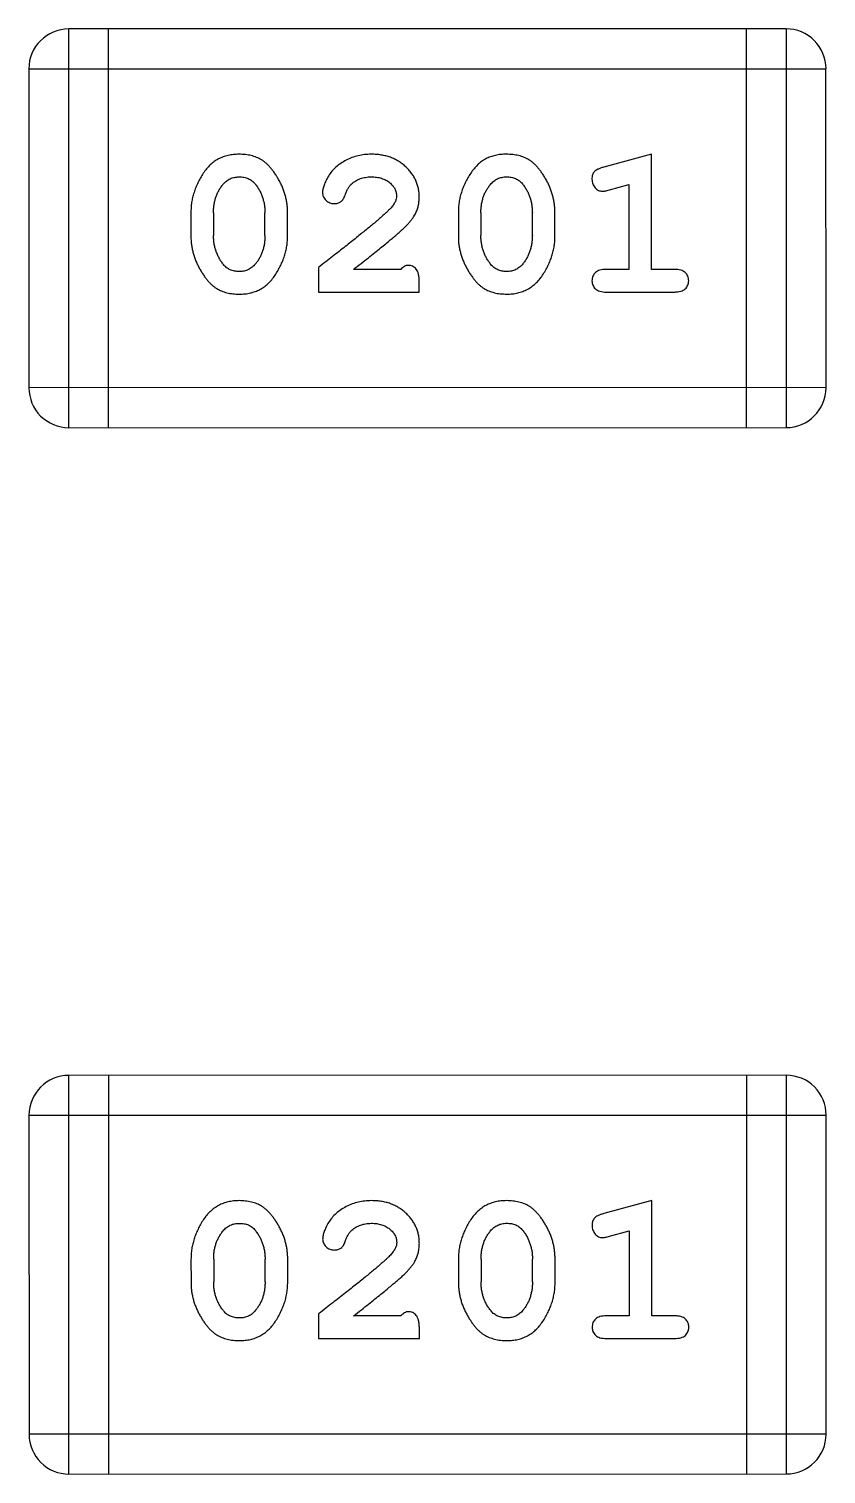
# Model space of a CAD drawing. Header units: millimetres. Extents: x 0 to 297, y 0 to 210.
# Drawn here: x 227.538 to 228.148, y 123.668 to 124.773 of the extents above; entities that cross this region are included whole.
import ezdxf

# ---------------------------------------------------------------- set-up
doc = ezdxf.new("R2010")
doc.units = ezdxf.units.MM
doc.layers.get('0').update_dxf_attribs({"linetype": 'CONTINUOUS'})

msp = doc.modelspace()

# ---------------------------------------------------------------- linework, layer by layer
at = {"color": 7, "linetype": 'Continuous'}
for p, q in [((228.1176, 124.7731), (227.5689, 124.773)), ((227.569, 124.4682), (227.5689, 124.773)), ((227.5994, 124.4682), (227.5994, 124.773)), ((228.0871, 124.7731), (228.0871, 124.4683)), ((228.1176, 124.7731), (228.1176, 124.4683)), ((227.5384, 124.7425), (228.148, 124.7426)), ((227.5384, 124.7425), (227.5385, 124.4987)), ((228.1481, 124.4988), (228.148, 124.7426)), ((228.0147, 124.6773), (227.9782, 124.6674)), ((228.0147, 124.5892), (228.0147, 124.6773)), ((227.9824, 124.65), (227.9974, 124.6542)), ((227.9974, 124.6542), (227.9974, 124.5892)), ((227.6623, 124.6326), (227.6623, 124.6149)), ((227.6797, 124.6324), (227.6797, 124.6152)), ((227.719, 124.6152), (227.719, 124.6324)), ((227.7363, 124.6149), (227.7363, 124.6326)), ((227.8669, 124.6327), (227.8669, 124.6149)), ((227.8842, 124.6324), (227.8842, 124.6152)), ((227.9235, 124.6152), (227.9235, 124.6324)), ((227.9408, 124.6149), (227.9408, 124.6327)), ((227.7599, 124.5907), (227.7599, 124.5719)), ((227.8228, 124.5892), (227.7866, 124.5892)), ((227.9974, 124.5892), (227.9801, 124.5892)), ((228.032, 124.5892), (228.0147, 124.5892)), ((227.837, 124.5719), (227.837, 124.5797)), ((227.7599, 124.5719), (227.837, 124.5719)), ((227.9801, 124.5719), (228.032, 124.5719)), ((228.1481, 124.4988), (227.5385, 124.4987)), ((227.569, 124.4682), (228.1176, 124.4683)), ((228.1177, 123.9731), (227.569, 123.973)), ((227.5691, 123.6682), (227.569, 123.973)), ((227.5995, 123.6682), (227.5995, 123.973)), ((228.0872, 123.9731), (228.0872, 123.6683)), ((228.1177, 123.9731), (228.1177, 123.6683)), ((227.5385, 123.9425), (228.1481, 123.9426)), ((227.5385, 123.9425), (227.5386, 123.6987)), ((228.1482, 123.6988), (228.1481, 123.9426)), ((228.0148, 123.8773), (227.9783, 123.8674)), ((228.0148, 123.7892), (228.0148, 123.8773)), ((227.9825, 123.85), (227.9975, 123.8542)), ((227.9975, 123.8542), (227.9975, 123.7892)), ((227.6624, 123.8326), (227.6625, 123.8149)), ((227.6798, 123.8324), (227.6798, 123.8152)), ((227.7191, 123.8152), (227.7191, 123.8324)), ((227.7364, 123.8149), (227.7364, 123.8326)), ((227.867, 123.8327), (227.867, 123.8149)), ((227.8843, 123.8324), (227.8843, 123.8152)), ((227.9236, 123.8152), (227.9236, 123.8324)), ((227.9409, 123.8149), (227.9409, 123.8327)), ((227.76, 123.7907), (227.76, 123.7719)), ((227.8229, 123.7892), (227.7867, 123.7892)), ((227.8371, 123.7719), (227.8371, 123.7797)), ((227.9975, 123.7892), (227.9802, 123.7892)), ((228.0321, 123.7892), (228.0148, 123.7892)), ((227.76, 123.7719), (227.8371, 123.7719)), ((227.9802, 123.7719), (228.0322, 123.7719)), ((228.1482, 123.6988), (227.5386, 123.6987)), ((227.5691, 123.6682), (228.1177, 123.6683))]:
    msp.add_line(p, q, dxfattribs=at)
for centre, start, end in [((227.5689, 124.7425), 90.0074, 180.0074), ((228.1176, 124.7426), 0.0074, 90.0074), ((227.569, 124.4987), 180.0074, 270.0074), ((228.1176, 124.4988), 270.0074, 0.0074), ((227.569, 123.9425), 90.0074, 180.0074), ((228.1177, 123.9426), 0.0074, 90.0074), ((227.5691, 123.6987), 180.0074, 270.0074), ((228.1177, 123.6988), 270.0074, 0.0074)]:
    msp.add_arc(centre, 0.0305, start, end, dxfattribs=at)
for points, knots in [([(227.6991, 124.6773), (227.6977, 124.6772), (227.6949, 124.6771), (227.6908, 124.6764), (227.687, 124.6753), (227.6834, 124.6737), (227.6801, 124.6717), (227.677, 124.6691), (227.6743, 124.6662), (227.6718, 124.6628), (227.6696, 124.6592), (227.6677, 124.6555), (227.666, 124.6518), (227.6647, 124.648), (227.6636, 124.6442), (227.6629, 124.6404), (227.6624, 124.6365), (227.6624, 124.6339), (227.6623, 124.6326)], [0, 0, 0, 0, 0.06692, 0.130834, 0.19258, 0.252759, 0.312631, 0.373411, 0.436359, 0.501894, 0.568244, 0.632472, 0.69556, 0.757163, 0.818592, 0.878885, 0.939235, 1, 1, 1, 1]), ([(227.7363, 124.6326), (227.7363, 124.6337), (227.7362, 124.6359), (227.7359, 124.6391), (227.7354, 124.6422), (227.7347, 124.6453), (227.7338, 124.6483), (227.7327, 124.6514), (227.7314, 124.6543), (227.7299, 124.6572), (227.7283, 124.6599), (227.7267, 124.6625), (227.725, 124.6648), (227.7233, 124.6669), (227.7216, 124.6688), (227.7199, 124.6704), (227.7182, 124.6718), (227.7158, 124.6734), (227.7126, 124.675), (227.7085, 124.6763), (227.7039, 124.6771), (227.7008, 124.6772), (227.6991, 124.6773)], [0, 0, 0, 0, 0.049855, 0.099516, 0.148482, 0.19758, 0.246804, 0.296268, 0.346517, 0.397047, 0.446826, 0.49336, 0.537801, 0.579207, 0.617974, 0.654833, 0.689171, 0.722088, 0.786392, 0.853518, 0.924186, 1, 1, 1, 1]), ([(227.8003, 124.6773), (227.7986, 124.6772), (227.7952, 124.6771), (227.7903, 124.6762), (227.7855, 124.6748), (227.7811, 124.6728), (227.7769, 124.6704), (227.7733, 124.6675), (227.7701, 124.6643), (227.7676, 124.6607), (227.7656, 124.6571), (227.7642, 124.6538), (227.7632, 124.6508), (227.7631, 124.6488), (227.763, 124.6479)], [0, 0, 0, 0, 0.098286, 0.193983, 0.289056, 0.384352, 0.477435, 0.566197, 0.652355, 0.737986, 0.818188, 0.887401, 0.94802, 1, 1, 1, 1]), ([(227.837, 124.6445), (227.8369, 124.6456), (227.8369, 124.6478), (227.8364, 124.6511), (227.8356, 124.6542), (227.8344, 124.6571), (227.833, 124.66), (227.8312, 124.6627), (227.8291, 124.6653), (227.8267, 124.6677), (227.824, 124.67), (227.8212, 124.6719), (227.8181, 124.6736), (227.8149, 124.675), (227.8115, 124.676), (227.8079, 124.6767), (227.8042, 124.6772), (227.8016, 124.6772), (227.8003, 124.6773)], [0, 0, 0, 0, 0.060981, 0.120256, 0.178148, 0.236115, 0.293993, 0.352864, 0.413358, 0.476056, 0.539296, 0.602396, 0.665116, 0.728325, 0.792919, 0.859317, 0.928302, 1, 1, 1, 1]), ([(227.9036, 124.6773), (227.9022, 124.6772), (227.8994, 124.6772), (227.8953, 124.6765), (227.8915, 124.6753), (227.8879, 124.6738), (227.8846, 124.6717), (227.8816, 124.6692), (227.8788, 124.6662), (227.8763, 124.6628), (227.8741, 124.6592), (227.8722, 124.6555), (227.8705, 124.6518), (227.8692, 124.6481), (227.8681, 124.6443), (227.8674, 124.6404), (227.8669, 124.6366), (227.8669, 124.634), (227.8669, 124.6327)], [0, 0, 0, 0, 0.06692, 0.130834, 0.19258, 0.252759, 0.312631, 0.373411, 0.436359, 0.501894, 0.568244, 0.632472, 0.69556, 0.757163, 0.818592, 0.878885, 0.939235, 1, 1, 1, 1]), ([(227.9408, 124.6327), (227.9408, 124.6337), (227.9407, 124.6359), (227.9404, 124.6391), (227.9399, 124.6422), (227.9392, 124.6453), (227.9383, 124.6484), (227.9372, 124.6514), (227.9359, 124.6543), (227.9344, 124.6572), (227.9328, 124.66), (227.9312, 124.6625), (227.9295, 124.6648), (227.9279, 124.6669), (227.9261, 124.6688), (227.9244, 124.6704), (227.9227, 124.6719), (227.9203, 124.6734), (227.9172, 124.675), (227.913, 124.6763), (227.9084, 124.6771), (227.9053, 124.6772), (227.9036, 124.6773)], [0, 0, 0, 0, 0.049855, 0.099516, 0.148482, 0.19758, 0.246804, 0.296268, 0.346517, 0.397047, 0.446826, 0.49336, 0.537801, 0.579207, 0.617974, 0.654833, 0.689171, 0.722088, 0.786392, 0.853518, 0.924186, 1, 1, 1, 1]), ([(227.9782, 124.6674), (227.9773, 124.6672), (227.9757, 124.6667), (227.9737, 124.6658), (227.972, 124.6649), (227.9708, 124.6639), (227.97, 124.6627), (227.9695, 124.6614), (227.9691, 124.6599), (227.9691, 124.6588), (227.9691, 124.6582)], [0, 0, 0, 0, 0.187321, 0.344927, 0.475328, 0.579604, 0.674244, 0.773631, 0.882025, 1, 1, 1, 1]), ([(227.6797, 124.6324), (227.6797, 124.6334), (227.6797, 124.6355), (227.68, 124.6386), (227.6806, 124.6415), (227.6814, 124.6443), (227.6824, 124.647), (227.6837, 124.6495), (227.6852, 124.6519), (227.6863, 124.6534), (227.6869, 124.6541)], [0, 0, 0, 0, 0.135446, 0.266257, 0.393419, 0.517936, 0.639137, 0.758785, 0.879345, 1, 1, 1, 1]), ([(227.6869, 124.6541), (227.6873, 124.6546), (227.6881, 124.6555), (227.6895, 124.6567), (227.6909, 124.6577), (227.6924, 124.6585), (227.694, 124.6592), (227.6957, 124.6596), (227.6974, 124.6599), (227.6986, 124.6599), (227.6993, 124.6599)], [0, 0, 0, 0, 0.13042, 0.256046, 0.378133, 0.498725, 0.620452, 0.742761, 0.869406, 1, 1, 1, 1]), ([(227.6993, 124.6599), (227.6999, 124.6599), (227.7011, 124.6599), (227.7029, 124.6597), (227.7046, 124.6593), (227.7062, 124.6587), (227.7077, 124.6579), (227.709, 124.657), (227.7103, 124.6559), (227.711, 124.6551), (227.7114, 124.6547)], [0, 0, 0, 0, 0.138115, 0.270177, 0.397547, 0.520057, 0.63869, 0.757499, 0.878226, 1, 1, 1, 1]), ([(227.7114, 124.6547), (227.712, 124.6539), (227.7132, 124.6523), (227.7148, 124.6497), (227.7161, 124.6471), (227.7171, 124.6443), (227.718, 124.6415), (227.7186, 124.6385), (227.7189, 124.6355), (227.719, 124.6334), (227.719, 124.6324)], [0, 0, 0, 0, 0.125331, 0.248948, 0.371201, 0.494032, 0.616811, 0.742104, 0.868849, 1, 1, 1, 1]), ([(227.7803, 124.6461), (227.7806, 124.647), (227.7812, 124.6487), (227.7825, 124.651), (227.7837, 124.653), (227.7848, 124.6541), (227.7853, 124.6546)], [0, 0, 0, 0, 0.285518, 0.544185, 0.781367, 1, 1, 1, 1]), ([(227.7853, 124.6546), (227.7858, 124.655), (227.7868, 124.6559), (227.7884, 124.657), (227.7902, 124.6579), (227.792, 124.6586), (227.7939, 124.6592), (227.7959, 124.6596), (227.798, 124.6599), (227.7994, 124.66), (227.8002, 124.66)], [0, 0, 0, 0, 0.121873, 0.243139, 0.363336, 0.485133, 0.607572, 0.734701, 0.864814, 1, 1, 1, 1]), ([(227.8002, 124.66), (227.8016, 124.6599), (227.8043, 124.6598), (227.8081, 124.659), (227.8115, 124.6576), (227.8143, 124.6557), (227.8167, 124.6534), (227.8184, 124.6509), (227.8195, 124.6482), (227.8196, 124.6464), (227.8197, 124.6454)], [0, 0, 0, 0, 0.156344, 0.299348, 0.4327, 0.561, 0.682299, 0.791883, 0.89611, 1, 1, 1, 1]), ([(227.8842, 124.6324), (227.8842, 124.6335), (227.8842, 124.6355), (227.8846, 124.6386), (227.8851, 124.6415), (227.8859, 124.6443), (227.8869, 124.647), (227.8882, 124.6495), (227.8897, 124.6519), (227.8908, 124.6534), (227.8914, 124.6542)], [0, 0, 0, 0, 0.135446, 0.266257, 0.393419, 0.517936, 0.639137, 0.758785, 0.879345, 1, 1, 1, 1]), ([(227.8914, 124.6542), (227.8918, 124.6546), (227.8926, 124.6555), (227.894, 124.6567), (227.8954, 124.6577), (227.8969, 124.6586), (227.8985, 124.6592), (227.9002, 124.6596), (227.9019, 124.6599), (227.9032, 124.66), (227.9038, 124.66)], [0, 0, 0, 0, 0.13042, 0.256046, 0.378133, 0.498725, 0.620452, 0.742761, 0.869406, 1, 1, 1, 1]), ([(227.9038, 124.66), (227.9044, 124.66), (227.9056, 124.6599), (227.9074, 124.6597), (227.9091, 124.6593), (227.9107, 124.6587), (227.9122, 124.6579), (227.9136, 124.657), (227.9148, 124.6559), (227.9156, 124.6551), (227.9159, 124.6547)], [0, 0, 0, 0, 0.138115, 0.270177, 0.397547, 0.520057, 0.63869, 0.757499, 0.878226, 1, 1, 1, 1]), ([(227.9159, 124.6547), (227.9165, 124.6539), (227.9177, 124.6523), (227.9193, 124.6498), (227.9206, 124.6471), (227.9216, 124.6444), (227.9225, 124.6415), (227.9231, 124.6386), (227.9234, 124.6355), (227.9235, 124.6334), (227.9235, 124.6324)], [0, 0, 0, 0, 0.125331, 0.248948, 0.371201, 0.494032, 0.616811, 0.742104, 0.868849, 1, 1, 1, 1]), ([(227.9691, 124.6582), (227.9691, 124.6576), (227.9692, 124.6564), (227.9697, 124.6546), (227.9704, 124.653), (227.9714, 124.6516), (227.9726, 124.6505), (227.974, 124.6496), (227.9755, 124.6491), (227.9765, 124.649), (227.977, 124.649)], [0, 0, 0, 0, 0.138815, 0.27042, 0.39836, 0.52875, 0.654955, 0.771147, 0.884581, 1, 1, 1, 1]), ([(227.763, 124.6479), (227.7631, 124.6474), (227.7631, 124.6463), (227.7636, 124.6448), (227.7645, 124.6433), (227.7656, 124.642), (227.767, 124.6409), (227.7685, 124.6401), (227.7701, 124.6396), (227.7713, 124.6395), (227.7719, 124.6395)], [0, 0, 0, 0, 0.120856, 0.239483, 0.360995, 0.490166, 0.620982, 0.746416, 0.870253, 1, 1, 1, 1]), ([(227.7719, 124.6395), (227.7723, 124.6395), (227.7733, 124.6396), (227.7747, 124.6398), (227.7759, 124.6403), (227.7771, 124.641), (227.7781, 124.6419), (227.779, 124.6431), (227.7797, 124.6445), (227.7801, 124.6455), (227.7803, 124.6461)], [0, 0, 0, 0, 0.127347, 0.246131, 0.359406, 0.470543, 0.586092, 0.711469, 0.847022, 1, 1, 1, 1]), ([(227.8197, 124.6454), (227.8196, 124.6447), (227.8195, 124.643), (227.8185, 124.6406), (227.817, 124.6381), (227.8156, 124.6366), (227.8149, 124.6357)], [0, 0, 0, 0, 0.212836, 0.442809, 0.70317, 1, 1, 1, 1]), ([(227.8202, 124.6162), (227.8211, 124.617), (227.8228, 124.6185), (227.8251, 124.6207), (227.8273, 124.6228), (227.8291, 124.6248), (227.8307, 124.6267), (227.8321, 124.6284), (227.8332, 124.6301), (227.8343, 124.6321), (227.8354, 124.6347), (227.8363, 124.6378), (227.8369, 124.6411), (227.8369, 124.6434), (227.837, 124.6445)], [0, 0, 0, 0, 0.103002, 0.197728, 0.285279, 0.365235, 0.437224, 0.502446, 0.560545, 0.611446, 0.707576, 0.80349, 0.900532, 1, 1, 1, 1]), ([(227.977, 124.649), (227.9773, 124.649), (227.9781, 124.649), (227.9793, 124.6492), (227.9808, 124.6496), (227.9818, 124.6499), (227.9824, 124.65)], [0, 0, 0, 0, 0.183151, 0.413144, 0.682305, 1, 1, 1, 1]), ([(227.8149, 124.6357), (227.8145, 124.6353), (227.8135, 124.6343), (227.8119, 124.6327), (227.81, 124.631), (227.8078, 124.6291), (227.8054, 124.6269), (227.8027, 124.6246), (227.7996, 124.6221), (227.7963, 124.6194), (227.7927, 124.6165), (227.7889, 124.6134), (227.7847, 124.6101), (227.7803, 124.6066), (227.7756, 124.6029), (227.7706, 124.599), (227.7654, 124.5949), (227.7617, 124.5922), (227.7599, 124.5907)], [0, 0, 0, 0, 0.026647, 0.057942, 0.094152, 0.134806, 0.180631, 0.231142, 0.286385, 0.346321, 0.411439, 0.481035, 0.555329, 0.634592, 0.718826, 0.807759, 0.901393, 1, 1, 1, 1]), ([(227.6623, 124.6149), (227.6624, 124.6138), (227.6624, 124.6117), (227.6627, 124.6085), (227.6632, 124.6054), (227.6639, 124.6023), (227.6648, 124.5992), (227.6659, 124.5963), (227.6672, 124.5933), (227.6686, 124.5904), (227.6702, 124.5877), (227.6718, 124.5851), (227.6735, 124.5828), (227.6751, 124.5807), (227.6768, 124.5789), (227.6785, 124.5772), (227.6803, 124.5758), (227.6826, 124.5742), (227.6858, 124.5726), (227.69, 124.5712), (227.6946, 124.5704), (227.6978, 124.5703), (227.6994, 124.5703)], [0, 0, 0, 0, 0.049886, 0.09882, 0.148132, 0.19689, 0.246038, 0.295176, 0.345305, 0.395692, 0.445312, 0.491875, 0.535813, 0.577009, 0.616081, 0.652689, 0.687585, 0.720206, 0.785062, 0.85223, 0.923759, 1, 1, 1, 1]), ([(227.6873, 124.5929), (227.6867, 124.5937), (227.6855, 124.5952), (227.6839, 124.5978), (227.6826, 124.6004), (227.6815, 124.6032), (227.6807, 124.606), (227.6801, 124.609), (227.6797, 124.612), (227.6797, 124.6141), (227.6797, 124.6152)], [0, 0, 0, 0, 0.124927, 0.248361, 0.370889, 0.492583, 0.61616, 0.741472, 0.869044, 1, 1, 1, 1]), ([(227.6994, 124.5703), (227.7008, 124.5703), (227.7037, 124.5704), (227.7078, 124.5711), (227.7116, 124.5722), (227.7152, 124.5738), (227.7185, 124.5758), (227.7215, 124.5784), (227.7243, 124.5813), (227.7268, 124.5847), (227.729, 124.5883), (227.7309, 124.592), (227.7326, 124.5957), (227.734, 124.5994), (227.735, 124.6033), (227.7358, 124.6071), (227.7362, 124.611), (227.7363, 124.6136), (227.7363, 124.6149)], [0, 0, 0, 0, 0.067217, 0.131051, 0.19272, 0.252824, 0.312745, 0.373449, 0.436041, 0.501494, 0.567761, 0.632087, 0.695096, 0.757109, 0.817993, 0.878657, 0.939311, 1, 1, 1, 1]), ([(227.719, 124.6152), (227.719, 124.6141), (227.7189, 124.612), (227.7186, 124.609), (227.718, 124.606), (227.7172, 124.6032), (227.7162, 124.6006), (227.7149, 124.598), (227.7135, 124.5956), (227.7123, 124.5941), (227.7117, 124.5934)], [0, 0, 0, 0, 0.135449, 0.266263, 0.393429, 0.516942, 0.639128, 0.758779, 0.879341, 1, 1, 1, 1]), ([(227.7866, 124.5892), (227.7886, 124.5907), (227.7925, 124.5937), (227.7979, 124.598), (227.8029, 124.602), (227.8073, 124.6055), (227.8113, 124.6087), (227.8147, 124.6116), (227.8176, 124.614), (227.8194, 124.6155), (227.8202, 124.6162)], [0, 0, 0, 0, 0.176662, 0.337826, 0.484741, 0.617764, 0.73494, 0.837793, 0.926412, 1, 1, 1, 1]), ([(227.8669, 124.6149), (227.8669, 124.6138), (227.8669, 124.6117), (227.8672, 124.6085), (227.8677, 124.6054), (227.8684, 124.6023), (227.8693, 124.5993), (227.8704, 124.5963), (227.8717, 124.5933), (227.8732, 124.5904), (227.8747, 124.5877), (227.8763, 124.5852), (227.878, 124.5828), (227.8796, 124.5807), (227.8813, 124.5789), (227.883, 124.5772), (227.8848, 124.5758), (227.8871, 124.5742), (227.8903, 124.5726), (227.8945, 124.5713), (227.8991, 124.5704), (227.9023, 124.5704), (227.9039, 124.5703)], [0, 0, 0, 0, 0.049886, 0.09882, 0.148132, 0.19689, 0.246038, 0.295176, 0.345305, 0.395692, 0.445312, 0.491875, 0.535813, 0.577009, 0.616081, 0.652689, 0.687585, 0.720206, 0.785062, 0.85223, 0.923759, 1, 1, 1, 1]), ([(227.8918, 124.5929), (227.8912, 124.5937), (227.89, 124.5953), (227.8884, 124.5978), (227.8871, 124.6004), (227.886, 124.6032), (227.8852, 124.606), (227.8846, 124.609), (227.8842, 124.6121), (227.8842, 124.6141), (227.8842, 124.6152)], [0, 0, 0, 0, 0.124927, 0.248361, 0.370889, 0.492583, 0.61616, 0.741472, 0.869044, 1, 1, 1, 1]), ([(227.9039, 124.5703), (227.9054, 124.5703), (227.9082, 124.5704), (227.9123, 124.5711), (227.9161, 124.5723), (227.9197, 124.5738), (227.923, 124.5759), (227.926, 124.5784), (227.9288, 124.5813), (227.9313, 124.5847), (227.9335, 124.5883), (227.9355, 124.592), (227.9371, 124.5957), (227.9385, 124.5995), (227.9395, 124.6033), (227.9403, 124.6071), (227.9407, 124.611), (227.9408, 124.6136), (227.9408, 124.6149)], [0, 0, 0, 0, 0.067217, 0.131051, 0.19272, 0.252824, 0.312745, 0.373449, 0.436041, 0.501494, 0.567761, 0.632087, 0.695096, 0.757109, 0.817993, 0.878657, 0.939311, 1, 1, 1, 1]), ([(227.9235, 124.6152), (227.9235, 124.6141), (227.9234, 124.6121), (227.9231, 124.609), (227.9225, 124.6061), (227.9217, 124.6033), (227.9207, 124.6006), (227.9194, 124.5981), (227.918, 124.5956), (227.9168, 124.5942), (227.9162, 124.5934)], [0, 0, 0, 0, 0.135449, 0.266263, 0.393429, 0.516942, 0.639128, 0.758779, 0.879341, 1, 1, 1, 1]), ([(227.6994, 124.5876), (227.6988, 124.5876), (227.6976, 124.5876), (227.6957, 124.5879), (227.694, 124.5883), (227.6925, 124.5889), (227.691, 124.5896), (227.6896, 124.5905), (227.6884, 124.5916), (227.6877, 124.5924), (227.6873, 124.5929)], [0, 0, 0, 0, 0.139844, 0.271849, 0.399162, 0.521619, 0.6402, 0.758957, 0.87828, 1, 1, 1, 1]), ([(227.7117, 124.5934), (227.7113, 124.5929), (227.7105, 124.592), (227.7092, 124.5908), (227.7078, 124.5898), (227.7063, 124.589), (227.7047, 124.5884), (227.703, 124.5879), (227.7013, 124.5876), (227.7001, 124.5876), (227.6994, 124.5876)], [0, 0, 0, 0, 0.129853, 0.25607, 0.380154, 0.49978, 0.62208, 0.743277, 0.868791, 1, 1, 1, 1]), ([(227.8283, 124.5923), (227.8279, 124.5923), (227.8269, 124.5922), (227.8255, 124.5915), (227.8241, 124.5905), (227.8233, 124.5896), (227.8228, 124.5892)], [0, 0, 0, 0, 0.20611, 0.432681, 0.695597, 1, 1, 1, 1]), ([(227.837, 124.5797), (227.837, 124.5808), (227.8369, 124.5828), (227.8365, 124.5855), (227.8358, 124.5877), (227.8347, 124.5895), (227.8334, 124.5908), (227.8319, 124.5917), (227.8302, 124.5922), (227.829, 124.5923), (227.8283, 124.5923)], [0, 0, 0, 0, 0.1844, 0.34094, 0.473574, 0.586824, 0.690029, 0.789175, 0.890445, 1, 1, 1, 1]), ([(227.904, 124.5876), (227.9033, 124.5876), (227.9021, 124.5876), (227.9003, 124.5879), (227.8986, 124.5883), (227.897, 124.5889), (227.8955, 124.5896), (227.8941, 124.5906), (227.8929, 124.5916), (227.8922, 124.5925), (227.8918, 124.5929)], [0, 0, 0, 0, 0.139844, 0.271849, 0.399162, 0.521619, 0.6402, 0.758957, 0.87828, 1, 1, 1, 1]), ([(227.9162, 124.5934), (227.9158, 124.593), (227.9151, 124.592), (227.9137, 124.5909), (227.9123, 124.5899), (227.9108, 124.589), (227.9092, 124.5884), (227.9075, 124.5879), (227.9058, 124.5877), (227.9046, 124.5876), (227.904, 124.5876)], [0, 0, 0, 0, 0.129853, 0.25607, 0.380154, 0.49978, 0.62208, 0.743277, 0.868791, 1, 1, 1, 1]), ([(227.9801, 124.5892), (227.9792, 124.5892), (227.9776, 124.5891), (227.9752, 124.5887), (227.9733, 124.5879), (227.9717, 124.5868), (227.9706, 124.5855), (227.9697, 124.584), (227.9692, 124.5823), (227.9692, 124.5811), (227.9691, 124.5805)], [0, 0, 0, 0, 0.169102, 0.317658, 0.446239, 0.563118, 0.671828, 0.776546, 0.884858, 1, 1, 1, 1]), ([(228.0431, 124.5805), (228.043, 124.5812), (228.043, 124.5823), (228.0425, 124.584), (228.0416, 124.5855), (228.0405, 124.5868), (228.0389, 124.5879), (228.037, 124.5887), (228.0346, 124.5891), (228.0329, 124.5892), (228.032, 124.5892)], [0, 0, 0, 0, 0.11517, 0.223509, 0.328254, 0.438012, 0.553651, 0.682263, 0.830856, 1, 1, 1, 1]), ([(227.9691, 124.5805), (227.9692, 124.5799), (227.9692, 124.5787), (227.9697, 124.5771), (227.9706, 124.5756), (227.9717, 124.5742), (227.9733, 124.5731), (227.9752, 124.5724), (227.9776, 124.5719), (227.9792, 124.5719), (227.9801, 124.5719)], [0, 0, 0, 0, 0.115051, 0.223278, 0.329269, 0.437893, 0.554681, 0.682591, 0.83103, 1, 1, 1, 1]), ([(228.032, 124.5719), (228.0329, 124.5719), (228.0346, 124.572), (228.0369, 124.5724), (228.0389, 124.5731), (228.0405, 124.5742), (228.0416, 124.5756), (228.0425, 124.5771), (228.043, 124.5788), (228.043, 124.5799), (228.0431, 124.5805)], [0, 0, 0, 0, 0.169012, 0.317488, 0.445429, 0.560977, 0.67065, 0.776666, 0.88492, 1, 1, 1, 1]), ([(227.6992, 123.8773), (227.6978, 123.8772), (227.695, 123.8771), (227.6909, 123.8764), (227.6871, 123.8753), (227.6835, 123.8737), (227.6802, 123.8716), (227.6772, 123.8691), (227.6744, 123.8662), (227.6719, 123.8628), (227.6697, 123.8592), (227.6678, 123.8555), (227.6661, 123.8518), (227.6648, 123.848), (227.6637, 123.8442), (227.663, 123.8404), (227.6625, 123.8365), (227.6625, 123.8339), (227.6624, 123.8326)], [0, 0, 0, 0, 0.06692, 0.130834, 0.19258, 0.252759, 0.312631, 0.373411, 0.436359, 0.501894, 0.568244, 0.632472, 0.69556, 0.757163, 0.818592, 0.878885, 0.939235, 1, 1, 1, 1]), ([(227.7364, 123.8326), (227.7364, 123.8337), (227.7363, 123.8359), (227.736, 123.839), (227.7355, 123.8422), (227.7348, 123.8453), (227.7339, 123.8483), (227.7328, 123.8513), (227.7315, 123.8543), (227.73, 123.8572), (227.7284, 123.8599), (227.7268, 123.8625), (227.7251, 123.8648), (227.7234, 123.8669), (227.7217, 123.8688), (227.72, 123.8704), (227.7183, 123.8718), (227.7159, 123.8734), (227.7127, 123.875), (227.7086, 123.8763), (227.704, 123.8771), (227.7009, 123.8772), (227.6992, 123.8773)], [0, 0, 0, 0, 0.049855, 0.099516, 0.148482, 0.19758, 0.246804, 0.296268, 0.346517, 0.397047, 0.446826, 0.49336, 0.537801, 0.579207, 0.617974, 0.654833, 0.689171, 0.722088, 0.786392, 0.853518, 0.924186, 1, 1, 1, 1]), ([(227.8004, 123.8773), (227.7987, 123.8772), (227.7953, 123.8771), (227.7904, 123.8762), (227.7857, 123.8748), (227.7812, 123.8728), (227.777, 123.8704), (227.7734, 123.8675), (227.7702, 123.8643), (227.7677, 123.8607), (227.7657, 123.8571), (227.7643, 123.8538), (227.7633, 123.8508), (227.7632, 123.8488), (227.7631, 123.8479)], [0, 0, 0, 0, 0.098286, 0.193983, 0.289056, 0.384352, 0.477435, 0.566197, 0.652355, 0.737986, 0.818188, 0.887401, 0.94802, 1, 1, 1, 1]), ([(227.8371, 123.8445), (227.837, 123.8456), (227.837, 123.8478), (227.8365, 123.8511), (227.8357, 123.8542), (227.8345, 123.8571), (227.8331, 123.86), (227.8313, 123.8627), (227.8292, 123.8653), (227.8268, 123.8677), (227.8241, 123.87), (227.8213, 123.8719), (227.8183, 123.8736), (227.815, 123.875), (227.8116, 123.876), (227.808, 123.8767), (227.8043, 123.8772), (227.8017, 123.8772), (227.8004, 123.8773)], [0, 0, 0, 0, 0.060981, 0.120256, 0.178148, 0.236115, 0.293993, 0.352864, 0.413358, 0.476056, 0.539296, 0.602396, 0.665116, 0.728325, 0.792919, 0.859317, 0.928302, 1, 1, 1, 1]), ([(227.9038, 123.8773), (227.9023, 123.8772), (227.8995, 123.8772), (227.8954, 123.8764), (227.8916, 123.8753), (227.888, 123.8737), (227.8847, 123.8717), (227.8817, 123.8692), (227.8789, 123.8662), (227.8764, 123.8628), (227.8742, 123.8592), (227.8723, 123.8555), (227.8706, 123.8518), (227.8693, 123.8481), (227.8682, 123.8443), (227.8675, 123.8404), (227.867, 123.8366), (227.867, 123.834), (227.867, 123.8327)], [0, 0, 0, 0, 0.06692, 0.130834, 0.19258, 0.252759, 0.312631, 0.373411, 0.436359, 0.501894, 0.568244, 0.632472, 0.69556, 0.757163, 0.818592, 0.878885, 0.939235, 1, 1, 1, 1]), ([(227.9409, 123.8327), (227.9409, 123.8337), (227.9408, 123.8359), (227.9405, 123.8391), (227.94, 123.8422), (227.9393, 123.8453), (227.9384, 123.8484), (227.9373, 123.8514), (227.936, 123.8543), (227.9345, 123.8572), (227.9329, 123.8599), (227.9313, 123.8625), (227.9296, 123.8648), (227.928, 123.8669), (227.9262, 123.8688), (227.9245, 123.8704), (227.9228, 123.8719), (227.9204, 123.8734), (227.9173, 123.875), (227.9131, 123.8763), (227.9085, 123.8771), (227.9054, 123.8772), (227.9038, 123.8773)], [0, 0, 0, 0, 0.049855, 0.099516, 0.148482, 0.19758, 0.246804, 0.296268, 0.346517, 0.397047, 0.446826, 0.49336, 0.537801, 0.579207, 0.617974, 0.654833, 0.689171, 0.722088, 0.786392, 0.853518, 0.924186, 1, 1, 1, 1]), ([(227.9783, 123.8674), (227.9774, 123.8671), (227.9758, 123.8667), (227.9738, 123.8658), (227.9721, 123.8649), (227.9709, 123.8639), (227.9701, 123.8627), (227.9696, 123.8614), (227.9692, 123.8599), (227.9692, 123.8588), (227.9692, 123.8582)], [0, 0, 0, 0, 0.187321, 0.344927, 0.475328, 0.579604, 0.674244, 0.773631, 0.882025, 1, 1, 1, 1]), ([(227.687, 123.8541), (227.6874, 123.8546), (227.6882, 123.8555), (227.6896, 123.8567), (227.691, 123.8577), (227.6925, 123.8585), (227.6941, 123.8592), (227.6958, 123.8596), (227.6975, 123.8599), (227.6988, 123.8599), (227.6994, 123.8599)], [0, 0, 0, 0, 0.13042, 0.256046, 0.378133, 0.498725, 0.620452, 0.742761, 0.869406, 1, 1, 1, 1]), ([(227.6994, 123.8599), (227.7, 123.8599), (227.7012, 123.8599), (227.703, 123.8597), (227.7047, 123.8592), (227.7063, 123.8587), (227.7078, 123.8579), (227.7092, 123.857), (227.7104, 123.8559), (227.7111, 123.8551), (227.7115, 123.8547)], [0, 0, 0, 0, 0.138115, 0.270177, 0.397547, 0.520057, 0.63869, 0.757499, 0.878226, 1, 1, 1, 1]), ([(227.7854, 123.8546), (227.7859, 123.855), (227.7869, 123.8559), (227.7885, 123.857), (227.7903, 123.8579), (227.7921, 123.8586), (227.794, 123.8592), (227.796, 123.8596), (227.7981, 123.8599), (227.7995, 123.8599), (227.8003, 123.86)], [0, 0, 0, 0, 0.121873, 0.243139, 0.363336, 0.485133, 0.607572, 0.734701, 0.864814, 1, 1, 1, 1]), ([(227.8003, 123.86), (227.8017, 123.8599), (227.8044, 123.8598), (227.8082, 123.859), (227.8116, 123.8576), (227.8144, 123.8557), (227.8168, 123.8534), (227.8185, 123.8509), (227.8196, 123.8482), (227.8197, 123.8464), (227.8198, 123.8454)], [0, 0, 0, 0, 0.156344, 0.299348, 0.4327, 0.561, 0.682299, 0.791883, 0.89611, 1, 1, 1, 1]), ([(227.8915, 123.8542), (227.8919, 123.8546), (227.8927, 123.8555), (227.8941, 123.8567), (227.8955, 123.8577), (227.897, 123.8585), (227.8986, 123.8592), (227.9003, 123.8596), (227.902, 123.8599), (227.9033, 123.86), (227.9039, 123.86)], [0, 0, 0, 0, 0.13042, 0.256046, 0.378133, 0.498725, 0.620452, 0.742761, 0.869406, 1, 1, 1, 1]), ([(227.9039, 123.86), (227.9045, 123.86), (227.9057, 123.8599), (227.9075, 123.8597), (227.9092, 123.8593), (227.9108, 123.8587), (227.9123, 123.8579), (227.9137, 123.857), (227.9149, 123.8559), (227.9157, 123.8551), (227.916, 123.8547)], [0, 0, 0, 0, 0.138115, 0.270177, 0.397547, 0.520057, 0.63869, 0.757499, 0.878226, 1, 1, 1, 1]), ([(227.9692, 123.8582), (227.9692, 123.8576), (227.9693, 123.8564), (227.9698, 123.8546), (227.9705, 123.853), (227.9715, 123.8516), (227.9727, 123.8505), (227.9741, 123.8496), (227.9756, 123.8491), (227.9766, 123.849), (227.9771, 123.849)], [0, 0, 0, 0, 0.138815, 0.27042, 0.39836, 0.52875, 0.654955, 0.771147, 0.884581, 1, 1, 1, 1]), ([(227.6798, 123.8324), (227.6798, 123.8334), (227.6798, 123.8355), (227.6801, 123.8386), (227.6807, 123.8415), (227.6815, 123.8443), (227.6825, 123.847), (227.6838, 123.8495), (227.6853, 123.8519), (227.6864, 123.8534), (227.687, 123.8541)], [0, 0, 0, 0, 0.135446, 0.266257, 0.393419, 0.517936, 0.639137, 0.758785, 0.879345, 1, 1, 1, 1]), ([(227.7115, 123.8547), (227.7121, 123.8539), (227.7133, 123.8523), (227.7149, 123.8497), (227.7162, 123.8471), (227.7172, 123.8443), (227.7181, 123.8415), (227.7187, 123.8385), (227.719, 123.8355), (227.7191, 123.8334), (227.7191, 123.8324)], [0, 0, 0, 0, 0.125331, 0.248948, 0.371201, 0.494032, 0.616811, 0.742104, 0.868849, 1, 1, 1, 1]), ([(227.7631, 123.8479), (227.7632, 123.8474), (227.7632, 123.8463), (227.7638, 123.8448), (227.7646, 123.8433), (227.7657, 123.842), (227.7671, 123.8409), (227.7686, 123.8401), (227.7702, 123.8396), (227.7714, 123.8395), (227.772, 123.8395)], [0, 0, 0, 0, 0.120856, 0.239483, 0.360995, 0.490166, 0.620982, 0.746416, 0.870253, 1, 1, 1, 1]), ([(227.772, 123.8395), (227.7724, 123.8395), (227.7734, 123.8396), (227.7748, 123.8398), (227.776, 123.8403), (227.7772, 123.841), (227.7782, 123.8419), (227.7791, 123.8431), (227.7798, 123.8445), (227.7802, 123.8455), (227.7804, 123.8461)], [0, 0, 0, 0, 0.127347, 0.246131, 0.359406, 0.470543, 0.586092, 0.711469, 0.847022, 1, 1, 1, 1]), ([(227.7804, 123.8461), (227.7807, 123.847), (227.7813, 123.8487), (227.7826, 123.851), (227.7838, 123.853), (227.7849, 123.8541), (227.7854, 123.8546)], [0, 0, 0, 0, 0.285518, 0.544185, 0.781367, 1, 1, 1, 1]), ([(227.8198, 123.8454), (227.8197, 123.8446), (227.8196, 123.843), (227.8186, 123.8406), (227.8171, 123.8381), (227.8157, 123.8365), (227.815, 123.8357)], [0, 0, 0, 0, 0.212836, 0.442809, 0.70317, 1, 1, 1, 1]), ([(227.8843, 123.8324), (227.8843, 123.8334), (227.8843, 123.8355), (227.8847, 123.8386), (227.8852, 123.8415), (227.886, 123.8443), (227.887, 123.847), (227.8883, 123.8495), (227.8898, 123.8519), (227.8909, 123.8534), (227.8915, 123.8542)], [0, 0, 0, 0, 0.135446, 0.266257, 0.393419, 0.517936, 0.639137, 0.758785, 0.879345, 1, 1, 1, 1]), ([(227.916, 123.8547), (227.9166, 123.8539), (227.9178, 123.8523), (227.9194, 123.8498), (227.9207, 123.8471), (227.9217, 123.8444), (227.9226, 123.8415), (227.9232, 123.8386), (227.9235, 123.8355), (227.9236, 123.8334), (227.9236, 123.8324)], [0, 0, 0, 0, 0.125331, 0.248948, 0.371201, 0.494032, 0.616811, 0.742104, 0.868849, 1, 1, 1, 1]), ([(227.9771, 123.849), (227.9774, 123.849), (227.9782, 123.849), (227.9794, 123.8492), (227.9809, 123.8496), (227.9819, 123.8498), (227.9825, 123.85)], [0, 0, 0, 0, 0.183151, 0.413144, 0.682305, 1, 1, 1, 1]), ([(227.815, 123.8357), (227.8146, 123.8353), (227.8136, 123.8343), (227.812, 123.8327), (227.8101, 123.831), (227.8079, 123.8291), (227.8055, 123.8269), (227.8028, 123.8246), (227.7997, 123.8221), (227.7964, 123.8194), (227.7928, 123.8165), (227.789, 123.8134), (227.7848, 123.8101), (227.7804, 123.8066), (227.7757, 123.8029), (227.7707, 123.799), (227.7655, 123.7949), (227.7618, 123.7922), (227.76, 123.7907)], [0, 0, 0, 0, 0.026647, 0.057942, 0.094152, 0.134806, 0.180631, 0.231142, 0.286385, 0.346321, 0.411439, 0.481035, 0.555329, 0.634592, 0.718826, 0.807759, 0.901393, 1, 1, 1, 1]), ([(227.8203, 123.8162), (227.8212, 123.817), (227.8229, 123.8185), (227.8253, 123.8207), (227.8274, 123.8228), (227.8292, 123.8248), (227.8308, 123.8267), (227.8322, 123.8284), (227.8333, 123.8301), (227.8344, 123.8321), (227.8355, 123.8347), (227.8364, 123.8378), (227.837, 123.8411), (227.837, 123.8434), (227.8371, 123.8445)], [0, 0, 0, 0, 0.103002, 0.197728, 0.285279, 0.365235, 0.437224, 0.502446, 0.560545, 0.611446, 0.707576, 0.80349, 0.900532, 1, 1, 1, 1]), ([(227.6625, 123.8149), (227.6625, 123.8138), (227.6625, 123.8117), (227.6628, 123.8085), (227.6633, 123.8054), (227.664, 123.8023), (227.6649, 123.7992), (227.666, 123.7963), (227.6673, 123.7933), (227.6687, 123.7904), (227.6703, 123.7877), (227.6719, 123.7851), (227.6736, 123.7828), (227.6752, 123.7807), (227.6769, 123.7789), (227.6786, 123.7772), (227.6804, 123.7758), (227.6827, 123.7742), (227.6859, 123.7726), (227.6901, 123.7712), (227.6947, 123.7704), (227.6979, 123.7703), (227.6995, 123.7703)], [0, 0, 0, 0, 0.049886, 0.09882, 0.148132, 0.19689, 0.246038, 0.295176, 0.345305, 0.395692, 0.445312, 0.491875, 0.535813, 0.577009, 0.616081, 0.652689, 0.687585, 0.720206, 0.785062, 0.85223, 0.923759, 1, 1, 1, 1]), ([(227.6874, 123.7929), (227.6868, 123.7937), (227.6856, 123.7952), (227.684, 123.7978), (227.6827, 123.8004), (227.6816, 123.8032), (227.6808, 123.806), (227.6802, 123.809), (227.6798, 123.812), (227.6798, 123.8141), (227.6798, 123.8152)], [0, 0, 0, 0, 0.124927, 0.248361, 0.370889, 0.492583, 0.61616, 0.741472, 0.869044, 1, 1, 1, 1]), ([(227.6995, 123.7703), (227.7009, 123.7703), (227.7038, 123.7704), (227.7079, 123.7711), (227.7117, 123.7722), (227.7153, 123.7738), (227.7186, 123.7758), (227.7216, 123.7784), (227.7244, 123.7813), (227.7269, 123.7847), (227.7291, 123.7883), (227.731, 123.792), (227.7327, 123.7957), (227.7341, 123.7994), (227.7351, 123.8033), (227.7359, 123.8071), (227.7363, 123.811), (227.7364, 123.8136), (227.7364, 123.8149)], [0, 0, 0, 0, 0.067217, 0.131051, 0.19272, 0.252824, 0.312745, 0.373449, 0.436041, 0.501494, 0.567761, 0.632087, 0.695096, 0.757109, 0.817993, 0.878657, 0.939311, 1, 1, 1, 1]), ([(227.7191, 123.8152), (227.7191, 123.8141), (227.719, 123.812), (227.7187, 123.809), (227.7181, 123.806), (227.7173, 123.8032), (227.7163, 123.8006), (227.715, 123.798), (227.7136, 123.7956), (227.7124, 123.7941), (227.7118, 123.7934)], [0, 0, 0, 0, 0.135449, 0.266263, 0.393429, 0.516942, 0.639128, 0.758779, 0.879341, 1, 1, 1, 1]), ([(227.7867, 123.7892), (227.7887, 123.7907), (227.7926, 123.7937), (227.798, 123.798), (227.803, 123.802), (227.8074, 123.8055), (227.8114, 123.8087), (227.8148, 123.8116), (227.8177, 123.814), (227.8195, 123.8155), (227.8203, 123.8162)], [0, 0, 0, 0, 0.176662, 0.337826, 0.484741, 0.617764, 0.73494, 0.837793, 0.926412, 1, 1, 1, 1]), ([(227.867, 123.8149), (227.867, 123.8138), (227.867, 123.8117), (227.8673, 123.8085), (227.8678, 123.8054), (227.8685, 123.8023), (227.8694, 123.7993), (227.8705, 123.7963), (227.8718, 123.7933), (227.8733, 123.7904), (227.8748, 123.7877), (227.8765, 123.7852), (227.8781, 123.7828), (227.8797, 123.7807), (227.8814, 123.7789), (227.8831, 123.7772), (227.8849, 123.7758), (227.8872, 123.7742), (227.8904, 123.7726), (227.8946, 123.7713), (227.8992, 123.7704), (227.9024, 123.7703), (227.904, 123.7703)], [0, 0, 0, 0, 0.049886, 0.09882, 0.148132, 0.19689, 0.246038, 0.295176, 0.345305, 0.395692, 0.445312, 0.491875, 0.535813, 0.577009, 0.616081, 0.652689, 0.687585, 0.720206, 0.785062, 0.85223, 0.923759, 1, 1, 1, 1]), ([(227.8919, 123.7929), (227.8913, 123.7937), (227.8901, 123.7953), (227.8885, 123.7978), (227.8872, 123.8004), (227.8861, 123.8032), (227.8853, 123.806), (227.8847, 123.809), (227.8843, 123.8121), (227.8843, 123.8141), (227.8843, 123.8152)], [0, 0, 0, 0, 0.124927, 0.248361, 0.370889, 0.492583, 0.61616, 0.741472, 0.869044, 1, 1, 1, 1]), ([(227.904, 123.7703), (227.9055, 123.7703), (227.9083, 123.7704), (227.9124, 123.7711), (227.9162, 123.7722), (227.9198, 123.7738), (227.9231, 123.7759), (227.9261, 123.7784), (227.9289, 123.7813), (227.9314, 123.7847), (227.9336, 123.7883), (227.9356, 123.792), (227.9372, 123.7957), (227.9386, 123.7995), (227.9396, 123.8033), (227.9404, 123.8071), (227.9408, 123.811), (227.9409, 123.8136), (227.9409, 123.8149)], [0, 0, 0, 0, 0.067217, 0.131051, 0.19272, 0.252824, 0.312745, 0.373449, 0.436041, 0.501494, 0.567761, 0.632087, 0.695096, 0.757109, 0.817993, 0.878657, 0.939311, 1, 1, 1, 1]), ([(227.9236, 123.8152), (227.9236, 123.8141), (227.9235, 123.8121), (227.9232, 123.809), (227.9226, 123.8061), (227.9218, 123.8033), (227.9208, 123.8006), (227.9195, 123.7981), (227.9181, 123.7956), (227.9169, 123.7942), (227.9163, 123.7934)], [0, 0, 0, 0, 0.135449, 0.266263, 0.393429, 0.516942, 0.639128, 0.758779, 0.879341, 1, 1, 1, 1]), ([(227.6995, 123.7876), (227.6989, 123.7876), (227.6977, 123.7876), (227.6959, 123.7879), (227.6942, 123.7883), (227.6926, 123.7889), (227.6911, 123.7896), (227.6897, 123.7905), (227.6885, 123.7916), (227.6878, 123.7924), (227.6874, 123.7929)], [0, 0, 0, 0, 0.139844, 0.271849, 0.399162, 0.521619, 0.6402, 0.758957, 0.87828, 1, 1, 1, 1]), ([(227.7118, 123.7934), (227.7114, 123.7929), (227.7106, 123.792), (227.7093, 123.7908), (227.7079, 123.7898), (227.7064, 123.789), (227.7048, 123.7884), (227.7031, 123.7879), (227.7014, 123.7876), (227.7002, 123.7876), (227.6995, 123.7876)], [0, 0, 0, 0, 0.129853, 0.25607, 0.380154, 0.49978, 0.62208, 0.743277, 0.868791, 1, 1, 1, 1]), ([(227.8284, 123.7923), (227.828, 123.7923), (227.827, 123.7922), (227.8257, 123.7915), (227.8242, 123.7905), (227.8234, 123.7896), (227.8229, 123.7892)], [0, 0, 0, 0, 0.20611, 0.432681, 0.695597, 1, 1, 1, 1]), ([(227.8371, 123.7797), (227.8371, 123.7808), (227.837, 123.7828), (227.8366, 123.7855), (227.8359, 123.7877), (227.8348, 123.7895), (227.8335, 123.7908), (227.832, 123.7917), (227.8303, 123.7922), (227.8291, 123.7923), (227.8284, 123.7923)], [0, 0, 0, 0, 0.1844, 0.34094, 0.473574, 0.586824, 0.690029, 0.789175, 0.890445, 1, 1, 1, 1]), ([(227.9041, 123.7876), (227.9034, 123.7876), (227.9022, 123.7876), (227.9004, 123.7879), (227.8987, 123.7883), (227.8971, 123.7889), (227.8956, 123.7896), (227.8943, 123.7906), (227.893, 123.7916), (227.8923, 123.7925), (227.8919, 123.7929)], [0, 0, 0, 0, 0.139844, 0.271849, 0.399162, 0.521619, 0.6402, 0.758957, 0.87828, 1, 1, 1, 1]), ([(227.9163, 123.7934), (227.9159, 123.7929), (227.9152, 123.792), (227.9138, 123.7909), (227.9124, 123.7899), (227.9109, 123.789), (227.9093, 123.7884), (227.9076, 123.7879), (227.9059, 123.7877), (227.9047, 123.7876), (227.9041, 123.7876)], [0, 0, 0, 0, 0.129853, 0.25607, 0.380154, 0.49978, 0.62208, 0.743277, 0.868791, 1, 1, 1, 1]), ([(227.9802, 123.7892), (227.9793, 123.7892), (227.9777, 123.7891), (227.9753, 123.7887), (227.9734, 123.7879), (227.9718, 123.7868), (227.9707, 123.7855), (227.9698, 123.784), (227.9693, 123.7823), (227.9693, 123.7811), (227.9692, 123.7805)], [0, 0, 0, 0, 0.169102, 0.317658, 0.446239, 0.563118, 0.671828, 0.776546, 0.884858, 1, 1, 1, 1]), ([(227.9692, 123.7805), (227.9693, 123.7799), (227.9693, 123.7787), (227.9698, 123.7771), (227.9707, 123.7756), (227.9718, 123.7742), (227.9734, 123.7731), (227.9753, 123.7724), (227.9777, 123.7719), (227.9793, 123.7719), (227.9802, 123.7719)], [0, 0, 0, 0, 0.115051, 0.223278, 0.329269, 0.437893, 0.554681, 0.682591, 0.83103, 1, 1, 1, 1]), ([(228.0432, 123.7805), (228.0431, 123.7812), (228.0431, 123.7823), (228.0426, 123.784), (228.0417, 123.7855), (228.0406, 123.7868), (228.039, 123.7879), (228.0371, 123.7887), (228.0347, 123.7891), (228.033, 123.7892), (228.0321, 123.7892)], [0, 0, 0, 0, 0.11517, 0.223509, 0.328254, 0.438012, 0.553651, 0.682263, 0.830856, 1, 1, 1, 1]), ([(228.0322, 123.7719), (228.033, 123.7719), (228.0347, 123.772), (228.037, 123.7724), (228.039, 123.7731), (228.0406, 123.7742), (228.0417, 123.7756), (228.0426, 123.7771), (228.0431, 123.7788), (228.0431, 123.7799), (228.0432, 123.7805)], [0, 0, 0, 0, 0.169012, 0.317488, 0.445429, 0.560977, 0.67065, 0.776666, 0.88492, 1, 1, 1, 1])]:
    msp.add_open_spline(points, degree=3, knots=knots, dxfattribs=at)

doc.saveas('drawing.dxf')
